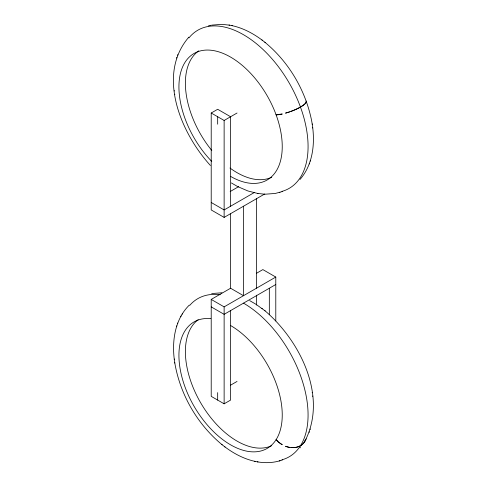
<?xml version="1.0" encoding="UTF-8"?>
<svg xmlns="http://www.w3.org/2000/svg" width="487" height="487" viewBox="0 0 487 487"><rect width="100%" height="100%" fill="white"/><g stroke="black" fill="none" stroke-linecap="round" stroke-linejoin="round"><path stroke-width="0.73" d="M188.804 37.176C156.138 75.162 181.146 133.438 210.414 165.477M189.315 305.093C174.212 319.947 171.521 343.061 174.815 363.071C180.227 394.714 197.369 424.366 222.163 444.771M300.01 179.46C313.975 163.425 315.473 140.274 311.54 120.246C305.355 90.028 288.712 61.831 264.837 42.229M304.892 441.228C328.159 396.424 299.98 340.583 264.837 310.657M176.611 58.038L176.824 57.423M177.572 55.232L177.792 54.605M176.611 326.473L176.824 325.858M177.572 323.666L177.792 323.039M309.208 163.961L309.428 163.334M310.176 161.142L310.389 160.527M309.208 432.395L309.428 431.768M310.176 429.577L310.389 428.962M180.726 316.58L181.073 315.984M182.12 314.182L182.473 313.579M305.927 439.451L306.274 438.854M300.01 447.894L300.479 447.352M264.812 193.917L224.13 217.403L211.212 209.946L211.212 113.014L217.671 109.283L230.582 116.74L230.582 206.22M211.212 113.014L224.13 120.466L237.041 113.014M230.174 191.543L238.679 186.631M254.208 192.578L224.13 209.946L211.212 202.489M230.582 310.609L230.582 400.089L224.13 403.814L211.212 396.357L211.212 299.426L230.582 288.237L243.5 295.694L243.5 206.22M256.418 273.329L262.87 269.597L275.788 277.054L275.788 320.909M211.212 299.426L224.13 306.877L275.788 277.054M275.788 284.511L224.13 314.334L211.212 306.877M230.582 385.174L237.041 381.443M265.056 194.216L275.319 193.449L282.484 191.494M257.349 461.834C265.701 463.332 274.479 462.851 282.484 459.923M279.301 192.523L279.988 192.298M279.301 460.958L279.988 460.732M208.399 25.866L210.974 25.257M211.681 25.123L221.944 24.35L229.651 25.166M211.681 293.551L221.944 292.784M277.864 114.506L282.253 114.013A18.262 4.328 -20.1 0 1 276.147 114.926L276.032 114.591L277.852 114.506M264.368 194.173L257.349 193.4M231.928 25.61C244.218 28.27 255.432 34.644 265.159 42.479M221.841 444.521C231.569 452.356 242.782 458.73 255.072 461.39M229.006 25.038L232.561 25.732M257.994 193.528L247.907 190.965L237.833 186.643M254.439 461.268L257.994 461.962M237.352 186.393L231.386 182.948M249.648 300.607L255.614 304.052M256.028 304.32L265.159 310.907M261.921 39.958L262.268 40.226M261.921 308.393L262.268 308.661M224.732 446.774L225.079 447.042M312.185 123.929L312.24 124.331M312.691 127.557L312.751 127.99M312.185 392.364L312.24 392.766M312.691 395.992L312.751 396.424M174.249 90.576L174.309 91.008M174.76 94.235L174.815 94.636M174.249 359.01L174.309 359.443M174.76 362.669L174.815 363.071M269.329 288.237L269.329 314.779M256.418 198.763L256.418 288.237M256.418 295.189L256.418 305.051M230.582 213.927L230.582 288.237M224.13 120.466L224.13 217.403M224.13 306.877L224.13 403.814M217.671 116.74L217.671 124.197M217.671 392.632L217.671 400.089M211.754 161.416A73.056 42.18 60 0 1 193.583 53.753A73.056 42.18 60 0 1 278.18 121.032A73.056 42.18 60 0 1 230.582 176.391M281.967 191.385A91.325 52.724 60 0 0 301.873 111.103L300.449 107.012A91.325 52.724 60 0 0 188.944 37.895M306.22 101.211A18.262 4.328 -20.1 0 1 306.055 102.386L305.708 102.946A18.262 4.328 -20.1 0 1 291.354 111.231L290.514 111.541A18.262 4.675 -19.2 0 0 306.189 101.119M271.734 177.238A73.056 42.18 60 0 1 247.122 177.335L244.62 176.391A73.056 42.18 60 0 1 229.961 168.015M211.802 150.483A73.056 42.18 60 0 1 198.763 50.855M230.582 325.523A73.056 42.18 60 0 1 278.314 435.555A73.056 42.18 60 0 1 194.057 406.261A73.056 42.18 60 0 1 210.816 318.65M281.967 459.819A91.325 52.724 60 0 0 300.449 445.745L301.873 443.298A91.325 52.724 60 0 0 243.5 303.151M189.808 305.294A91.325 52.724 60 0 1 220.258 294.732M289.674 447.389A18.262 14.269 32.3 0 1 285.473 446.232L285.443 446.287A18.269 14.166 30.2 0 0 289.668 447.395M271.734 445.672A73.056 42.18 60 0 1 200.814 403.053A73.056 42.18 60 0 1 198.203 319.691M276.147 439.597L278.515 442.251L282.253 444.698A18.262 14.269 32.3 0 1 276.147 439.597M291.354 447.596L290.514 447.51A18.269 14.166 30.2 0 0 305.477 439.968A18.262 14.269 32.3 0 1 291.354 447.596M289.674 111.846L289.668 111.833A18.262 4.675 -19.2 0 1 285.449 113.094L285.473 113.185A18.262 4.328 -20.1 0 0 289.674 111.846"/></g></svg>
